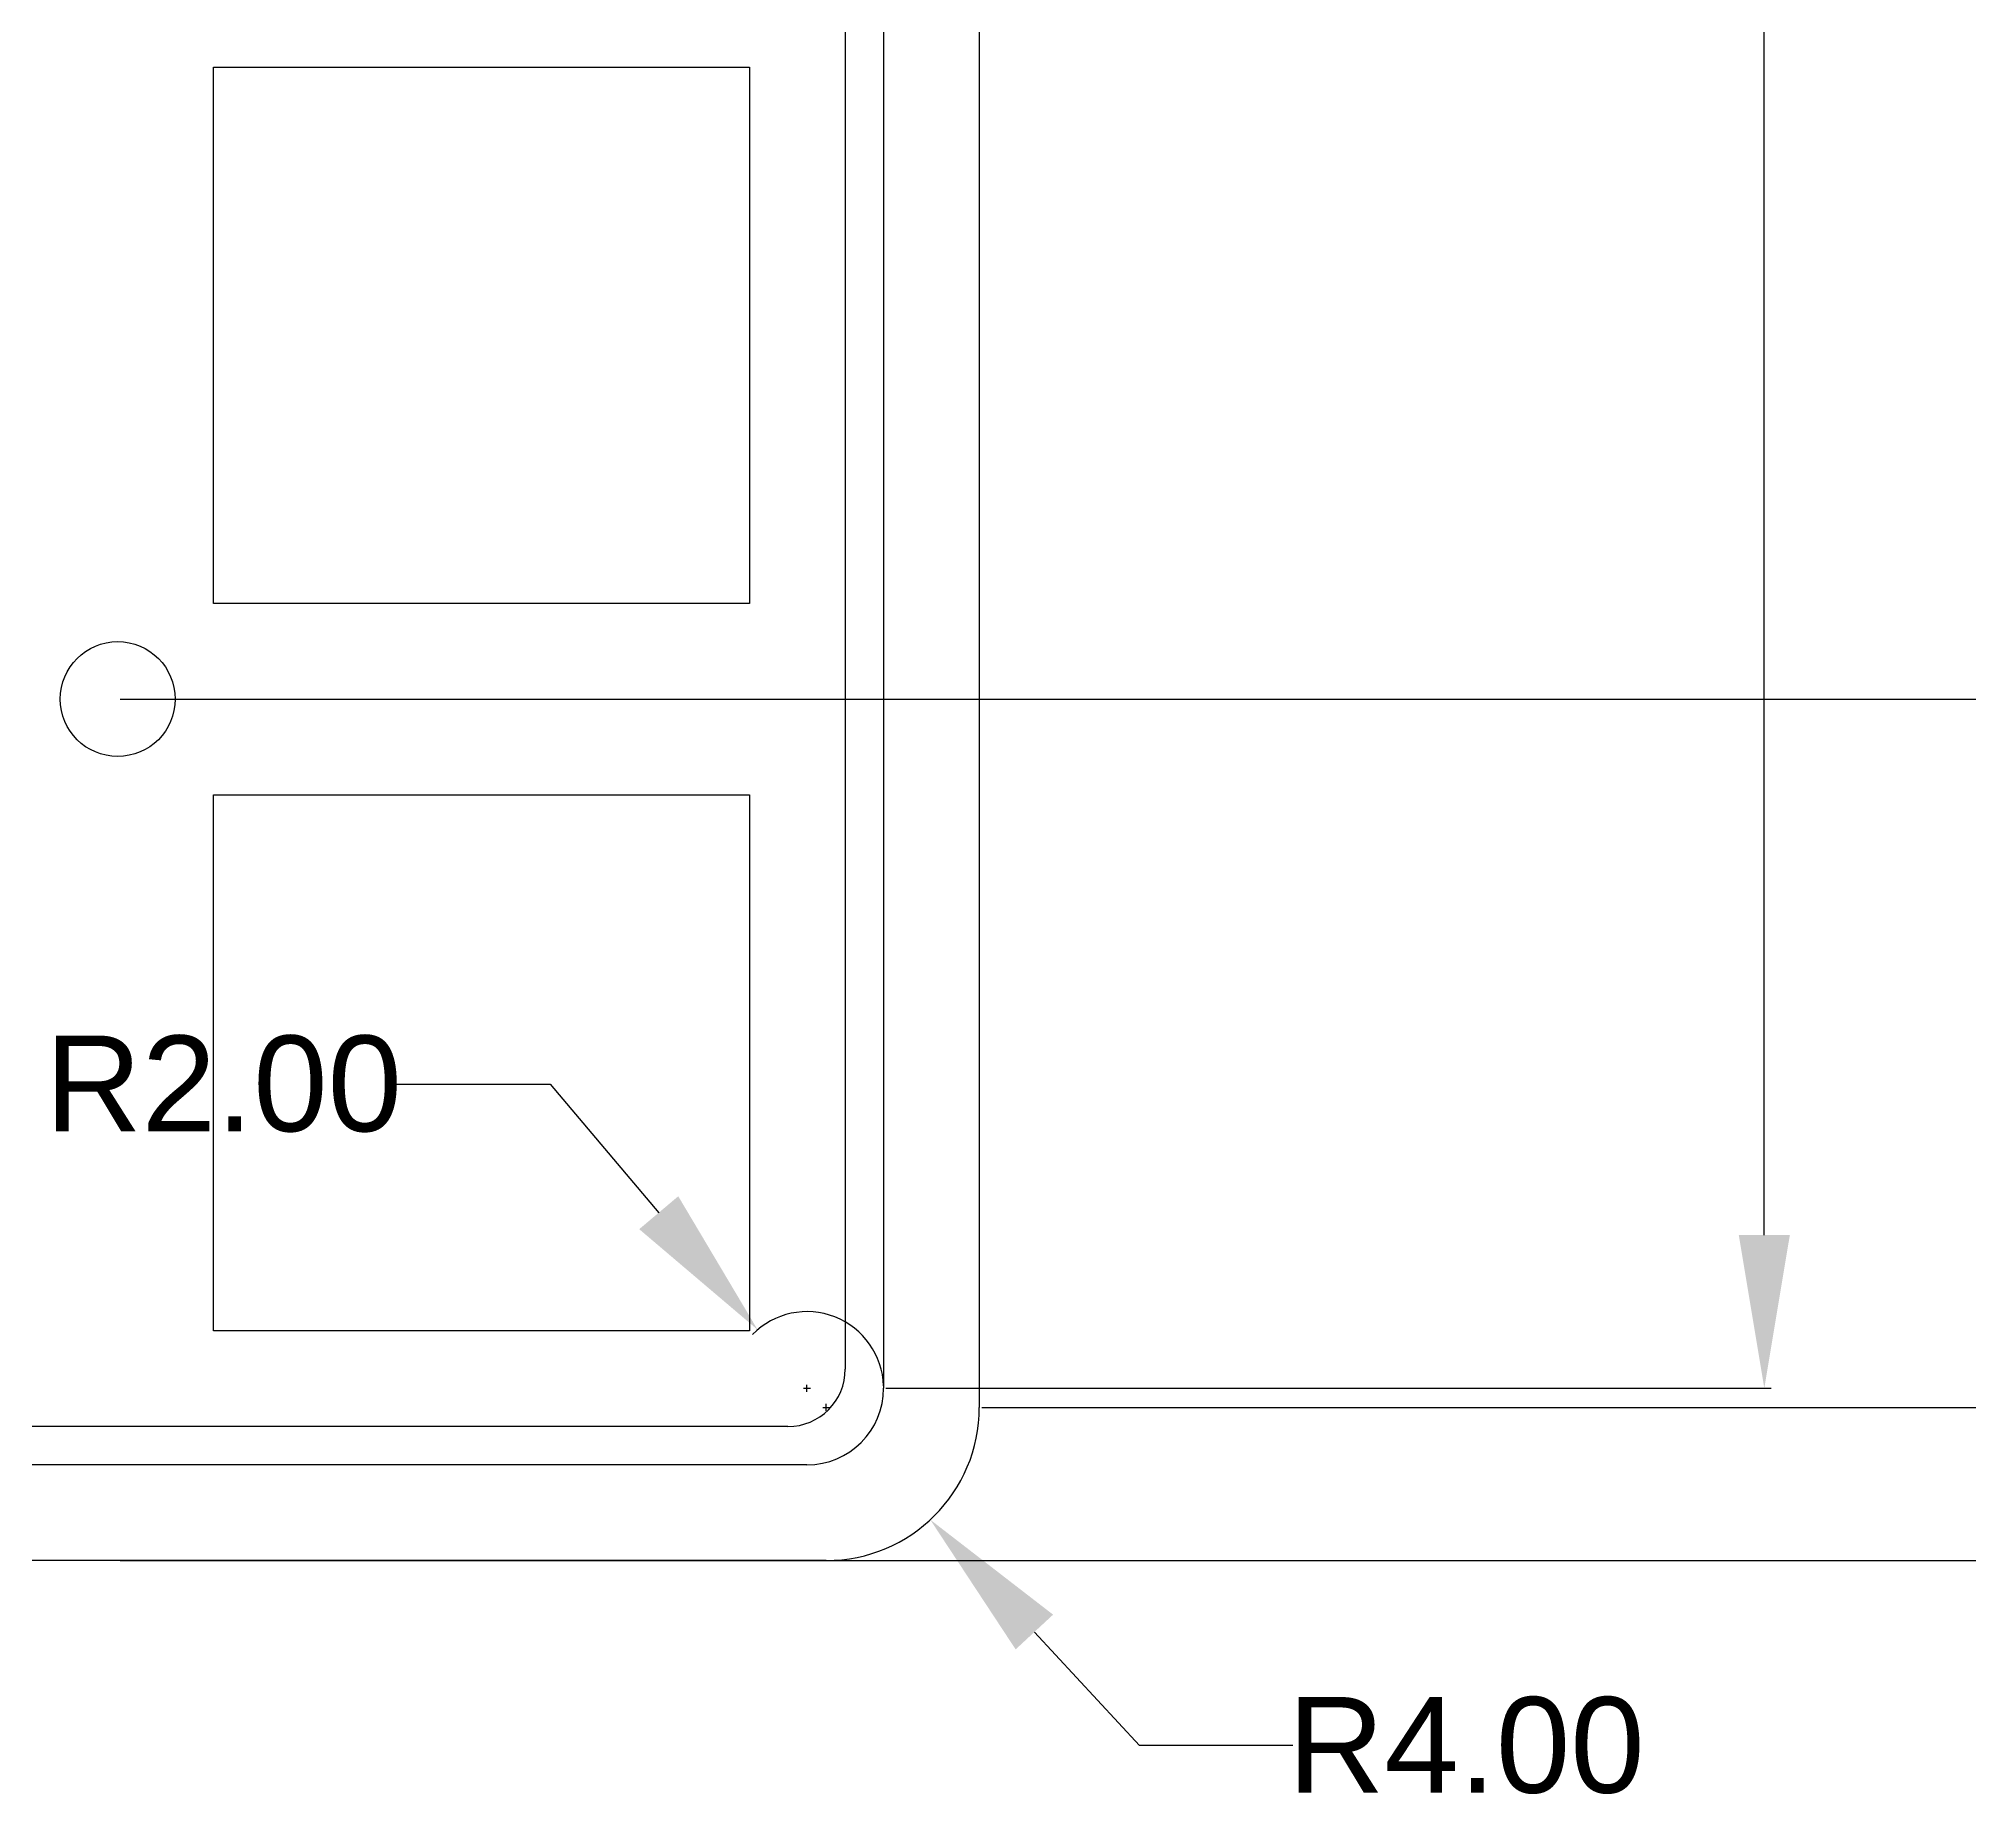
# Model space of a CAD drawing. Header units: inches. Extents: x -112 to 396, y -171 to 147.
# Drawn here: x 263.9 to 314.4, y -10 to 36.2 of the extents above; entities that cross this region are included whole.
import ezdxf

# ---------------------------------------------------------------- set-up
doc = ezdxf.new("R2010")
doc.units = ezdxf.units.IN
doc.header["$MEASUREMENT"] = 0
doc.layers.get('0').update_dxf_attribs({"color": 2})
doc.layers.add('case', color=7, linetype='Continuous')
doc.layers.add('quote', color=8, linetype='Continuous')
doc.styles.get("Standard").update_dxf_attribs({"font": 'arial.ttf', "height": 2.5})
doc.dimstyles.get("Standard").update_dxf_attribs({"dimtxt": 0.18, "dimasz": 4, "dimexe": 0.18, "dimexo": 0.0625, "dimgap": 0.09, "dimtad": 0, "dimtih": 1, "dimtoh": 1, "dimzin": 0, "dimdsep": 46, "dimtxsty": 'Standard', "dimcen": 0.09, "dimadec": 0, "dimazin": 0, "dimtfac": 1, "dimtofl": 0, "dimtmove": 0, "dimatfit": 3, "dimfxl": 1, "dimtolj": 1, "dimtzin": 0, "dimarcsym": 0})

# ---------------------------------------------------------------- blocks, each defined once
blk = doc.blocks.new('*D22')
at = {"layer": 'Defpoints', "color": 0}
for p in [(288.5, 94.5), (288.5, 0.5), (326, 0.5)]:
    blk.add_point(p, dxfattribs=at)
at = {"layer": 'quote', "color": 0, "lineweight": -2}
for p, q in [((288.562, 94.5), (326.18, 94.5)), ((326, 90.5), (326, 48.866)), ((326, 4.5), (326, 46.134)), ((288.562, 0.5), (326.18, 0.5))]:
    blk.add_line(p, q, dxfattribs=at)
at = {"layer": 'quote', "color": 0}
for points in [[(326.667, 90.5), (325.333, 90.5), (326, 94.5)], [(325.333, 4.5), (326.667, 4.5), (326, 0.5)]]:
    blk.add_solid(points, dxfattribs=at)
at = {"layer": 'quote', "color": 0, "insert": (326, 47.5), "char_height": 2.5, "attachment_point": 5}
blk.add_mtext('\\A1;94.00', dxfattribs=at)
blk = doc.blocks.new('*D23')
at = {"layer": 'Defpoints', "color": 0}
for p in [(286, 94), (286, 1), (309, 1)]:
    blk.add_point(p, dxfattribs=at)
at = {"layer": 'quote', "color": 0, "lineweight": -2}
for p, q in [((286.062, 94), (309.18, 94)), ((309, 90), (309, 48.867)), ((309, 5), (309, 46.133)), ((286.062, 1), (309.18, 1))]:
    blk.add_line(p, q, dxfattribs=at)
at = {"layer": 'quote', "color": 0}
for points in [[(309.667, 90), (308.333, 90), (309, 94)], [(308.333, 5), (309.667, 5), (309, 1)]]:
    blk.add_solid(points, dxfattribs=at)
at = {"layer": 'quote', "color": 0, "insert": (309, 47.5), "char_height": 2.5, "attachment_point": 5}
blk.add_mtext('\\A1;93.00', dxfattribs=at)
blk = doc.blocks.new('*D41')
at = {"layer": 'Defpoints', "color": 0}
for p in [(266, 19), (266, -3.5), (357, -3.5)]:
    blk.add_point(p, dxfattribs=at)
at = {"layer": 'quote', "color": 0, "lineweight": -2}
for p, q in [((266.062, 19), (357.18, 19)), ((357, 15), (357, 9.116)), ((357, 0.5), (357, 6.384)), ((266.062, -3.5), (357.18, -3.5))]:
    blk.add_line(p, q, dxfattribs=at)
at = {"layer": 'quote', "color": 0}
for points in [[(357.667, 15), (356.333, 15), (357, 19)], [(356.333, 0.5), (357.667, 0.5), (357, -3.5)]]:
    blk.add_solid(points, dxfattribs=at)
at = {"layer": 'quote', "color": 0, "insert": (357, 7.75), "char_height": 2.5, "attachment_point": 5}
blk.add_mtext('\\A1;22.50', dxfattribs=at)
blk = doc.blocks.new('*D60')
at = {"layer": 'Defpoints', "color": 0}
for p in [(282.71, 2.528), (284, 1)]:
    blk.add_point(p, dxfattribs=at)
at = {"layer": 'quote', "color": 0, "lineweight": -2}
for p, q in [((273.292, 8.943), (277.292, 8.943)), ((277.292, 8.943), (280.129, 5.584)), ((284, 0.91), (284, 1.09)), ((283.91, 1), (284.09, 1))]:
    blk.add_line(p, q, dxfattribs=at)
blk.add_arc((284, 1), 2, 1.7906, 135.3426, dxfattribs=at)
at = {"layer": 'quote', "color": 0}
blk.add_solid([(279.619, 5.154), (280.638, 6.014), (282.71, 2.528)], dxfattribs=at)
at = {"layer": 'quote', "color": 0, "insert": (268.764, 8.943), "char_height": 2.5, "attachment_point": 5}
blk.add_mtext('\\A1;R2.00', dxfattribs=at)
blk = doc.blocks.new('*D61')
at = {"layer": 'Defpoints', "color": 0}
for p in [(284.5, 0.5), (287.219, -2.434)]:
    blk.add_point(p, dxfattribs=at)
at = {"layer": 'quote', "color": 0, "lineweight": -2}
for p, q in [((284.5, 0.41), (284.5, 0.59)), ((284.41, 0.5), (284.59, 0.5)), ((292.687, -8.334), (289.938, -5.367)), ((296.687, -8.334), (292.687, -8.334))]:
    blk.add_line(p, q, dxfattribs=at)
at = {"layer": 'quote', "color": 0}
blk.add_solid([(290.427, -4.914), (289.449, -5.821), (287.219, -2.434)], dxfattribs=at)
at = {"layer": 'quote', "color": 0, "insert": (301.216, -8.334), "char_height": 2.5, "attachment_point": 5}
blk.add_mtext('\\A1;R4.00', dxfattribs=at)

msp = doc.modelspace()

# ---------------------------------------------------------------- linework, layer by layer
for p, q in [((285, 93.5), (285, 1.5)), ((268.5, 35.5), (282.5, 35.5)), ((268.5, 21.5), (268.5, 35.5)), ((282.5, 35.5), (282.5, 21.5)), ((282.5, 21.5), (268.5, 21.5)), ((268.5, 16.5), (282.5, 16.5)), ((268.5, 2.5), (268.5, 16.5)), ((282.5, 16.5), (282.5, 2.5)), ((282.5, 2.5), (268.5, 2.5)), ((283.5, 0), (1.5, 0))]:
    msp.add_line(p, q)
msp.add_circle((266, 19), 1.5)
msp.add_arc((283.5, 1.5), 1.5, 270, 0)
at = {"layer": 'case'}
for p, q in [((288.5, 94.5), (288.5, 0.5)), ((286, 94), (286, 1)), ((284, -1), (1, -1)), ((284.5, -3.5), (0.5, -3.5))]:
    msp.add_line(p, q, dxfattribs=at)
msp.add_circle((266, 19), 1.5, dxfattribs=at)
for centre, radius in [((284, 1), 2), ((284.5, 0.5), 4)]:
    msp.add_arc(centre, radius, 270, 0, dxfattribs=at)

# ---------------------------------------------------------------- dimensions: what is measured, and where the dimension line sits
at = {"layer": 'quote'}
for base, p1, p2, picture, middle in [((326, 0.5), (288.5, 94.5), (288.5, 0.5), '*D22', (326, 47.5)), ((309, 1), (286, 94), (286, 1), '*D23', (309, 47.5))]:
    dim = msp.add_linear_dim(base=base, p1=p1, p2=p2, angle=90, dimstyle='Standard', dxfattribs=at)
    dim.commit()
    dim.dimension.update_dxf_attribs({"geometry": picture, "text_midpoint": middle, "dimtype": 160})
dim = msp.add_linear_dim(base=(357, -3.5), p1=(266, 19), p2=(266, -3.5), angle=90, dimstyle='Standard', dxfattribs=at)
dim.commit()
dim.dimension.update_dxf_attribs({"geometry": '*D41', "text_midpoint": (357, 7.75)})
for center, mpoint, picture, middle in [((284, 1), (282.71, 2.528), '*D60', (268.764, 8.943)), ((284.5, 0.5), (287.219, -2.434), '*D61', (301.216, -8.334))]:
    dim = msp.add_radius_dim(center=center, mpoint=mpoint, dimstyle='Standard', dxfattribs=at)
    dim.commit()
    dim.dimension.update_dxf_attribs({"geometry": picture, "text_midpoint": middle, "dimtype": 164})

doc.saveas('drawing.dxf')
